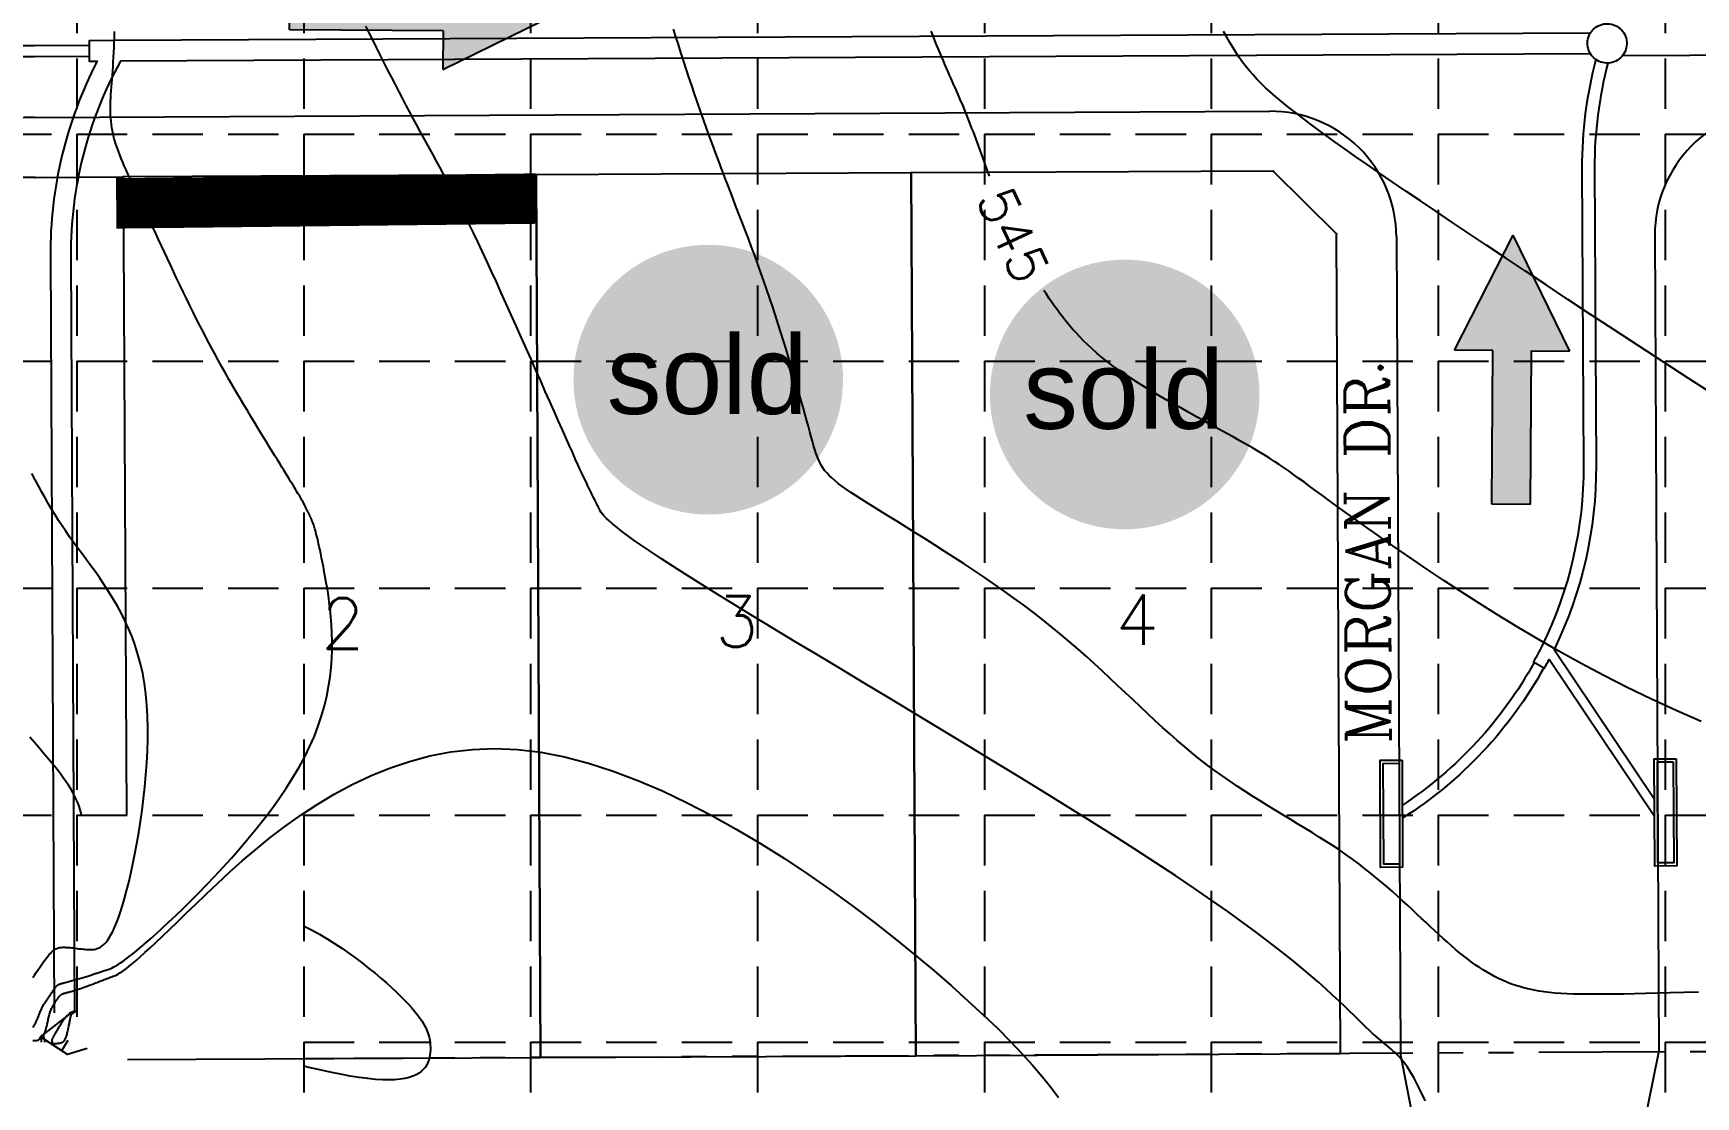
# Model space of a CAD drawing. Header units: inches. Extents: x -2116 to 192, y -2317 to -873.
# Drawn here: x -1724.8 to -1461, y -2035.4 to -1866.8 of the extents above; entities that cross this region are included whole.
import ezdxf
from ezdxf.enums import TextEntityAlignment as Align

# ---------------------------------------------------------------- set-up
doc = ezdxf.new("R2010")
doc.units = ezdxf.units.IN
doc.header["$LTSCALE"] = 40
doc.header["$MEASUREMENT"] = 0
for name, pattern in [('DAM', [0.5, 0.2, -0.1, 0.2]), ('DASH__25', [0.325, 0.25, -0.075]), ('DASHED', [0.75, 0.5, -0.25]), ('DEPRESSION', [0.3001, 0.3, 0.0001]), ('LONG_TWO_SHORT', [1, 0.5, -0.1, 0.1, -0.1, 0.1, -0.1])]:
    doc.linetypes.add(name, pattern=pattern)
for name, color, linetype in [('1-BC', 7, 'Continuous'), ('1-DAM_TEXT', 7, 'DAM'), ('1-LOTS', 7, 'Continuous'), ('1-STM', 7, 'Continuous'), ('1-STM_INLETS', 7, 'Continuous'), ('BASE', 7, 'Continuous'), ('BOUNDARY', 7, 'Continuous'), ('EX-STORM', 7, 'DASH__25'), ('grid', 9, 'Continuous'), ('SILT', 200, 'Continuous'), ('TOPO100_CON', 9, 'Continuous'), ('TOPO100_ICON', 9, 'Continuous')]:
    doc.layers.add(name, color=color, linetype=linetype)
doc.styles.add('PAD_LABEL', font='romanc')
doc.styles.add('ryland', font='ARIAL.TTF', dxfattribs={"height": 25})
doc.styles.add('SEG_LABEL08', font='simplex1')

# ---------------------------------------------------------------- blocks, each defined once
blk = doc.blocks.new('TF')
for p, q in [((0.1612, 0.0201), (0.1612, 0.0601)), ((0.1612, 0.0601), (0.2812, 0.0001)), ((0.0012, -0.0199), (0.0012, 0.0201)), ((0.0012, 0.0201), (0.1612, 0.0201)), ((0.1612, -0.0599), (0.2812, 0.0001)), ((0.1612, -0.0199), (0.0012, -0.0199)), ((0.1612, -0.0199), (0.1612, -0.0599))]:
    blk.add_line(p, q)
for points in [[(0.1612, -0.0599), (0.1612, 0.0601), (0.2812, 0.0001), (0.1612, 0.0601)], [(0.0012, 0.0201), (0.0012, -0.0199), (0.1612, 0.0201), (0.1612, -0.0199)]]:
    blk.add_solid(points)
blk = doc.blocks.new('arrow')
at = {"xscale": 192.0000000000001, "yscale": 192, "zscale": 192, "rotation": 89.54514789520785}
blk.add_blockref('TF', (-0.41, -54), dxfattribs=at)
blk = doc.blocks.new('Sold')
h = blk.add_hatch(color=7)
h.paths.add_polyline_path([(38.78, 18.77, 1), (0.52, 18.77, 1)])
h.paths.add_polyline_path([(2.42, 10.89), (36.59, 10.89), (36.59, 27.86), (2.42, 27.86)], flags=24)
at = {"layer": 'BASE', "color": 7, "style": 'ryland'}
blk.add_text('sold', height=11.127, dxfattribs=at).set_placement((19.5, 13.9), align=Align.CENTER)

msp = doc.modelspace()

# ---------------------------------------------------------------- linework, layer by layer
at = {"layer": '1-BC', "linetype": 'Continuous'}
for p, q in [((-1724.58, -1880.12), (-1528.59, -1879.15, 54165.91)), ((-1508.49, -1899.05, 54197.02), (-1507.85, -2028.55, 54633.82)), ((-1467.49, -1898.85, 54197.02), (-1466.85, -2028.34, 54633.82))]:
    msp.add_line(p, q, dxfattribs=at)
at = {"layer": '1-BC', "linetype": 'Continuous', "flags": 128}
for points in [[(-1475.77, -2072.45), (-1466.85, -2028.34)], [(-1501.17, -2062.87), (-1507.85, -2028.55)]]:
    msp.add_lwpolyline(points, dxfattribs=at)
at = {"layer": '1-BC', "linetype": 'Continuous'}
for centre, radius, start, end in [((-1723.68, -2059.62), 179.5, 90.2853, 106.7816), ((-1528.49, -1899.15), 20, 0.2853, 90.2853), ((-1447.49, -1898.75), 20, 90.2853, 180.2853)]:
    msp.add_arc(centre, radius, start, end, dxfattribs=at)
at = {"layer": '1-LOTS', "linetype": 'Continuous'}
for p, q in [((-1518, -1898.6, 54221.92), (-1528.05, -1888.65)), ((-1710.51, -1889.55), (-1710, -1990.78, 39676)), ((-1710.51, -1889.55), (-1710, -1990.78, 39676)), ((-1644.3, -2029.23, 54713.8), (-1645, -1889.23)), ((-1645, -1889.23), (-1644.3, -2029.23, 54713.8)), ((-1584.77, -2028.93, 54677.12), (-1585.46, -1888.93)), ((-1585.46, -1888.93), (-1584.77, -2028.93, 54677.12)), ((-1517.35, -2028.59, 54748.41), (-1518, -1898.6, 54221.92)), ((-1709.81, -2029.55, 54874.27), (-1644.3, -2029.23, 54713.8)), ((-1644.3, -2029.23, 54713.8), (-1584.77, -2028.93, 54677.12)), ((-1584.77, -2028.93, 54677.12), (-1517.35, -2028.59, 54748.41))]:
    msp.add_line(p, q, dxfattribs=at)
at = {"layer": '1-LOTS', "linetype": 'Continuous', "flags": 128}
for points in [[(-1528.05, -1888.65), (-1585.46, -1888.93)], [(-1724.53, -1889.62), (-1710.51, -1889.55)], [(-1645, -1889.23), (-1710.51, -1889.55)], [(-1585.46, -1888.93), (-1645, -1889.23)]]:
    msp.add_lwpolyline(points, dxfattribs=at)
at = {"layer": '1-LOTS', "linetype": 'Continuous'}
msp.add_arc((-1723.68, -2059.62), 170, 90.2853, 106.7816, dxfattribs=at)
for p in [(-1528.05, -1888.65), (-1724.53, -1889.62), (-1710.51, -1889.55), (-1645, -1889.23), (-1585.46, -1888.93), (-1518, -1898.6, 54221.92)]:
    msp.add_point(p, dxfattribs=at)
at = {"layer": '1-STM', "linetype": 'Continuous', "flags": 128}
for points, elevation in [([(-1477.74, -1866.77), (-1711.91, -1867.94)], 54083.47), ([(-1715.91, -1868.71), (-1724.63, -1868.75)], 54663.68), ([(-1711.91, -1867.94), (-1715.91, -1867.96), (-1715.9, -1871.21), (-1714.64, -1871.2)], 54647.59), ([(-1477.72, -1870.02), (-1710.95, -1871.18)], 54083.47), ([(-1097.03, -1868.5), (-1472.66, -1870.37)], 53837.69), ([(-1715.9, -1870.46), (-1724.63, -1870.5)], 54663.68), ([(-1479.05, -1888.18), (-1478.81, -1935.31)], 54136.54), ([(-1477.05, -1888.17), (-1476.81, -1935.3)], 54136.54), ([(-1722.07, -1902.11), (-1721.47, -2022.14)], 54797), ([(-1718.82, -1902.1), (-1718.22, -2022.12)], 54797), ([(-1483.46, -1964.49), (-1467.55, -1988.23)], 54445.13), ([(-1484.23, -1966.03), (-1467.66, -1990.76)], 54445.13)]:
    msp.add_lwpolyline(points, dxfattribs=dict(at, elevation=elevation))
msp.add_lwpolyline([(-1477.78, -1866.83), (-1477.78, -1866.83, -0.414214), (-1473.51, -1865.67), (-1473.51, -1865.67, -0.414214), (-1472.35, -1869.93), (-1472.35, -1869.93, -0.414214), (-1476.61, -1871.09), (-1476.61, -1871.09, -0.414214), (-1477.78, -1866.83), (-1477.78, -1866.83)], format="xyb", close=True, dxfattribs=at)
for points, elevation in [([(-1724.63, -1868.75), (-1724.63, -1868.75, 0.038892), (-1754.18, -1871.2), (-1754.18, -1871.2)], 54698.65), ([(-1724.63, -1870.5), (-1724.63, -1870.5, 0.038892), (-1753.9, -1872.93), (-1753.9, -1872.93)], 54698.65), ([(-1714.64, -1871.2), (-1714.64, -1871.2, 0.121047), (-1722.07, -1902.11), (-1722.07, -1902.11)], 54647.59), ([(-1710.95, -1871.18), (-1710.95, -1871.18, 0.127905), (-1718.82, -1902.1), (-1718.82, -1902.1)], 54647.59), ([(-1476.85, -1870.95), (-1476.85, -1870.95, 0.066096), (-1479.05, -1888.18), (-1479.05, -1888.18)], 54075.67), ([(-1474.93, -1871.5), (-1474.93, -1871.5, 0.06592), (-1477.05, -1888.17), (-1477.05, -1888.17)], 54075.67), ([(-1478.81, -1935.31), (-1478.81, -1935.31, -0.115993), (-1485.38, -1963.87), (-1485.38, -1963.87)], 54319.01), ([(-1476.81, -1935.3), (-1476.81, -1935.3, -0.114884), (-1483.46, -1964.49), (-1483.46, -1964.49)], 54319.01), ([(-1485.38, -1963.87), (-1485.38, -1963.87, -0.011523), (-1486.74, -1966.48), (-1486.74, -1966.48), (-1484.99, -1967.45), (-1484.99, -1967.45, 0.006089), (-1484.23, -1966.03), (-1484.23, -1966.03)], 54445.13), ([(-1486.63, -1966.54), (-1486.63, -1966.54, -0.12196), (-1507.55, -1989.19), (-1507.55, -1989.19)], 54458.06), ([(-1485.1, -1967.39), (-1485.1, -1967.39, -0.126329), (-1507.53, -1991.26), (-1507.53, -1991.26)], 54458.06)]:
    msp.add_lwpolyline(points, format="xyb", dxfattribs=dict(at, elevation=elevation))
msp.add_lwpolyline([(-1720.26, -2028.11), (-1719.22, -2026.45)], dxfattribs=at)
at = {"layer": '1-STM_INLETS', "linetype": 'Continuous', "flags": 128}
for points in [[(-1507.58, -1982.05), (-1507.5, -1999.05), (-1511, -1999.06), (-1511.08, -1982.06), (-1507.58, -1982.05)], [(-1508.08, -1982.55), (-1508, -1998.55), (-1510.5, -1998.56), (-1510.58, -1982.56), (-1508.08, -1982.55)], [(-1464.08, -1981.83), (-1464, -1998.83), (-1467.5, -1998.85), (-1467.58, -1981.85), (-1464.08, -1981.83)], [(-1464.58, -1982.33), (-1464.5, -1998.33), (-1467, -1998.34), (-1467.08, -1982.34), (-1464.58, -1982.33)]]:
    msp.add_lwpolyline(points, close=True, dxfattribs=at)
at = {"layer": 'BOUNDARY', "linetype": 'LONG_TWO_SHORT', "flags": 128}
msp.add_lwpolyline([(8, -1616.36), (-78.25, -1617.43), (-76.17, -2021.42), (-1681.87, -2029.41)], dxfattribs=at)
at = {"layer": 'EX-STORM', "linetype": 'Continuous', "flags": 128}
for points in [[(-1716.24, -2027.77), (-1719.33, -2028.72), (-1723.64, -2025.91), (-1718.92, -2022.28)], [(-1719.28, -2028.11), (-1719.28, -2028.11)], [(-1718.78, -2028.01), (-1718.78, -2028.01)]]:
    msp.add_lwpolyline(points, dxfattribs=at)
at = {"layer": 'grid', "color": 8, "linetype": 'DASHED', "ltscale": 0.4}
for p, q in [((-1573.87, -910.78), (-1573.87, -2278.78)), ((-1537.87, -910.78), (-1537.87, -2278.78)), ((-1501.87, -910.78), (-1501.87, -2278.78)), ((-1465.87, -910.78), (-1465.87, -2278.78)), ((-1717.87, -1090.78), (-1717.87, -2026.78)), ((-1681.87, -1090.78), (-1681.87, -2278.78)), ((-1645.87, -1090.78), (-1645.87, -2278.78)), ((-1609.87, -1090.78), (-1609.87, -2278.78)), ((-2077.87, -1882.78), (154.13, -1882.78)), ((-2077.87, -1918.78), (154.13, -1918.78)), ((-2077.87, -1954.78), (154.13, -1954.78)), ((-2077.87, -1990.78), (154.13, -1990.78)), ((-1681.87, -2026.78), (154.13, -2026.78))]:
    msp.add_line(p, q, dxfattribs=at)
at = {"layer": 'SILT', "color": 84, "const_width": 8}
msp.add_lwpolyline([(-1645.01, -1892.99), (-1711.62, -1893.75)], dxfattribs=at)
at = {"layer": 'TOPO100_CON', "color": 35, "linetype": 'Continuous'}
for points in [[(-1724.81, -2024.45), (-1724.74, -2024.32), (-1724.66, -2024.19), (-1724.58, -2024.06), (-1724.51, -2023.93), (-1724.44, -2023.8), (-1724.37, -2023.67), (-1724.31, -2023.54), (-1724.25, -2023.42), (-1724.19, -2023.3), (-1724.14, -2023.18), (-1724.09, -2023.06), (-1724.05, -2022.95), (-1724, -2022.84), (-1723.96, -2022.72), (-1723.92, -2022.61), (-1723.88, -2022.5), (-1723.84, -2022.38), (-1723.79, -2022.27), (-1723.75, -2022.15), (-1723.71, -2022.03), (-1723.66, -2021.91), (-1723.61, -2021.79), (-1723.55, -2021.66), (-1723.5, -2021.53), (-1723.43, -2021.4), (-1723.37, -2021.27), (-1723.29, -2021.12), (-1723.21, -2020.98), (-1723.13, -2020.83), (-1723.04, -2020.68), (-1722.94, -2020.52), (-1722.84, -2020.36), (-1722.74, -2020.21), (-1722.64, -2020.05), (-1722.53, -2019.89), (-1722.42, -2019.73), (-1722.32, -2019.57), (-1722.21, -2019.42), (-1722.1, -2019.27), (-1722, -2019.12), (-1721.9, -2018.98), (-1721.8, -2018.84), (-1721.7, -2018.71), (-1721.61, -2018.59), (-1721.52, -2018.47), (-1721.44, -2018.36), (-1721.37, -2018.26), (-1721.3, -2018.17), (-1721.24, -2018.09), (-1721.18, -2018.01), (-1721.13, -2017.95), (-1721.07, -2017.89), (-1721.03, -2017.83), (-1720.98, -2017.78), (-1720.93, -2017.74), (-1720.88, -2017.7), (-1720.84, -2017.67), (-1720.78, -2017.64), (-1720.73, -2017.61), (-1720.67, -2017.58), (-1720.6, -2017.56), (-1720.53, -2017.54), (-1720.46, -2017.51), (-1720.37, -2017.49), (-1720.28, -2017.46), (-1720.17, -2017.43), (-1720.05, -2017.4), (-1719.93, -2017.37), (-1719.79, -2017.33), (-1719.64, -2017.3), (-1719.48, -2017.25), (-1719.32, -2017.21), (-1719.14, -2017.17), (-1718.97, -2017.12), (-1718.78, -2017.07), (-1718.59, -2017.02), (-1718.4, -2016.97), (-1718.2, -2016.92), (-1718.01, -2016.86), (-1717.81, -2016.81), (-1717.61, -2016.75), (-1717.41, -2016.7), (-1717.22, -2016.64), (-1717.03, -2016.59), (-1716.84, -2016.53), (-1716.65, -2016.48), (-1716.47, -2016.42), (-1716.3, -2016.37), (-1716.14, -2016.31), (-1715.97, -2016.26), (-1715.82, -2016.21), (-1715.67, -2016.16), (-1715.52, -2016.11), (-1715.37, -2016.06), (-1715.23, -2016.01), (-1715.08, -2015.96), (-1714.94, -2015.91), (-1714.8, -2015.86), (-1714.66, -2015.81), (-1714.52, -2015.76), (-1714.38, -2015.71), (-1714.23, -2015.67), (-1714.09, -2015.62), (-1713.94, -2015.57), (-1713.78, -2015.52), (-1713.62, -2015.47), (-1713.46, -2015.42), (-1713.29, -2015.37), (-1713.12, -2015.32), (-1712.93, -2015.25), (-1712.72, -2015.18), (-1712.49, -2015.08), (-1712.24, -2014.97), (-1711.97, -2014.83), (-1711.66, -2014.65), (-1711.32, -2014.45), (-1710.94, -2014.2), (-1710.52, -2013.91), (-1710.06, -2013.58), (-1709.55, -2013.19), (-1708.98, -2012.75), (-1708.36, -2012.24), (-1707.68, -2011.68), (-1706.94, -2011.04), (-1706.13, -2010.33), (-1705.25, -2009.54), (-1704.3, -2008.67), (-1703.27, -2007.72), (-1702.18, -2006.68), (-1701.02, -2005.57), (-1699.82, -2004.39), (-1698.57, -2003.14), (-1697.29, -2001.83), (-1695.99, -2000.47), (-1694.67, -1999.05), (-1693.35, -1997.59), (-1692.02, -1996.08), (-1690.71, -1994.54), (-1689.42, -1992.97), (-1688.16, -1991.37), (-1686.93, -1989.75), (-1685.76, -1988.12), (-1684.64, -1986.47), (-1683.58, -1984.81), (-1682.6, -1983.16), (-1681.69, -1981.5), (-1680.88, -1979.86), (-1680.17, -1978.23), (-1679.55, -1976.61), (-1679.02, -1975.01), (-1678.58, -1973.43), (-1678.21, -1971.88), (-1677.92, -1970.35), (-1677.69, -1968.85), (-1677.53, -1967.38), (-1677.42, -1965.94), (-1677.36, -1964.54), (-1677.35, -1963.18), (-1677.38, -1961.85), (-1677.45, -1960.57), (-1677.55, -1959.34), (-1677.67, -1958.15), (-1677.81, -1957.01), (-1677.96, -1955.93), (-1678.12, -1954.9), (-1678.29, -1953.92), (-1678.45, -1953.01), (-1678.6, -1952.16), (-1678.75, -1951.37), (-1678.89, -1950.64), (-1679.03, -1949.96), (-1679.15, -1949.33), (-1679.27, -1948.76), (-1679.39, -1948.23), (-1679.5, -1947.74), (-1679.6, -1947.3), (-1679.69, -1946.9), (-1679.78, -1946.54), (-1679.87, -1946.2), (-1679.95, -1945.91), (-1680.02, -1945.64), (-1680.1, -1945.39), (-1680.16, -1945.18), (-1680.22, -1944.98), (-1680.28, -1944.8), (-1680.34, -1944.64), (-1680.39, -1944.5), (-1680.43, -1944.37), (-1680.48, -1944.24), (-1680.52, -1944.13), (-1680.56, -1944.03), (-1680.59, -1943.93), (-1680.63, -1943.85), (-1680.66, -1943.77), (-1680.69, -1943.7), (-1680.72, -1943.63), (-1680.75, -1943.57), (-1680.77, -1943.51), (-1680.8, -1943.46), (-1680.82, -1943.41), (-1680.85, -1943.36), (-1680.87, -1943.31), (-1680.89, -1943.26), (-1680.92, -1943.22), (-1680.94, -1943.17), (-1680.97, -1943.12), (-1680.99, -1943.07), (-1681.02, -1943.01), (-1681.05, -1942.95), (-1681.08, -1942.89), (-1681.11, -1942.82), (-1681.14, -1942.75), (-1681.18, -1942.68), (-1681.22, -1942.6), (-1681.26, -1942.51), (-1681.3, -1942.42), (-1681.35, -1942.33), (-1681.4, -1942.22), (-1681.46, -1942.12), (-1681.51, -1942), (-1681.58, -1941.88), (-1681.65, -1941.75), (-1681.72, -1941.61), (-1681.8, -1941.47), (-1681.88, -1941.32), (-1681.97, -1941.16), (-1682.06, -1940.99), (-1682.17, -1940.81), (-1682.27, -1940.62), (-1682.39, -1940.42), (-1682.51, -1940.21), (-1682.65, -1939.98), (-1682.79, -1939.74), (-1682.95, -1939.48), (-1683.12, -1939.2), (-1683.3, -1938.9), (-1683.5, -1938.57), (-1683.71, -1938.23), (-1683.94, -1937.85), (-1684.18, -1937.45), (-1684.44, -1937.03), (-1684.72, -1936.57), (-1685.02, -1936.08), (-1685.34, -1935.56), (-1685.68, -1935.01), (-1686.05, -1934.42), (-1686.44, -1933.79), (-1686.85, -1933.12), (-1687.28, -1932.42), (-1687.73, -1931.68), (-1688.21, -1930.91), (-1688.7, -1930.11), (-1689.21, -1929.28), (-1689.73, -1928.42), (-1690.27, -1927.53), (-1690.81, -1926.61), (-1691.37, -1925.68), (-1691.94, -1924.72), (-1692.51, -1923.74), (-1693.09, -1922.74), (-1693.67, -1921.73), (-1694.26, -1920.7), (-1694.85, -1919.65), (-1695.43, -1918.6), (-1696.02, -1917.53), (-1696.6, -1916.46), (-1697.17, -1915.38), (-1697.74, -1914.29), (-1698.3, -1913.2), (-1698.86, -1912.11), (-1699.41, -1911.02), (-1699.95, -1909.93), (-1700.48, -1908.84), (-1701, -1907.76), (-1701.52, -1906.68), (-1702.03, -1905.62), (-1702.53, -1904.56), (-1703.02, -1903.52), (-1703.5, -1902.49), (-1703.97, -1901.48), (-1704.43, -1900.48), (-1704.89, -1899.5), (-1705.33, -1898.55), (-1705.76, -1897.61), (-1706.18, -1896.7), (-1706.6, -1895.82), (-1707, -1894.96), (-1707.39, -1894.13), (-1707.76, -1893.34), (-1708.13, -1892.56), (-1708.49, -1891.82), (-1708.83, -1891.09), (-1709.16, -1890.39), (-1709.47, -1889.72), (-1709.77, -1889.06), (-1710.06, -1888.42), (-1710.34, -1887.8), (-1710.59, -1887.19), (-1710.84, -1886.61), (-1711.07, -1886.03), (-1711.28, -1885.47), (-1711.48, -1884.91), (-1711.66, -1884.37), (-1711.82, -1883.84), (-1711.97, -1883.31), (-1712.09, -1882.79), (-1712.2, -1882.27), (-1712.3, -1881.75), (-1712.37, -1881.24), (-1712.43, -1880.73), (-1712.47, -1880.22), (-1712.5, -1879.7), (-1712.52, -1879.18), (-1712.52, -1878.65), (-1712.52, -1878.12), (-1712.5, -1877.58), (-1712.48, -1877.02), (-1712.45, -1876.46), (-1712.41, -1875.88), (-1712.37, -1875.29), (-1712.32, -1874.68), (-1712.27, -1874.05), (-1712.22, -1873.4), (-1712.17, -1872.74), (-1712.12, -1872.05), (-1712.08, -1871.33), (-1712.03, -1870.6), (-1711.99, -1869.83), (-1711.95, -1869.04), (-1711.92, -1868.22), (-1711.9, -1867.38), (-1711.9, -1866.51)], [(-1503.9, -2036.09), (-1504.28, -2035.27), (-1504.66, -2034.49), (-1505.03, -2033.74), (-1505.4, -2033.04), (-1505.75, -2032.39), (-1506.09, -2031.8), (-1506.42, -2031.26), (-1506.74, -2030.76), (-1507.06, -2030.31), (-1507.38, -2029.9), (-1507.69, -2029.51), (-1508.01, -2029.15), (-1508.33, -2028.82), (-1508.66, -2028.49), (-1508.99, -2028.18), (-1509.34, -2027.87), (-1509.7, -2027.56), (-1510.07, -2027.25), (-1510.47, -2026.92), (-1510.88, -2026.57), (-1511.31, -2026.2), (-1511.77, -2025.81), (-1512.26, -2025.38), (-1512.78, -2024.91), (-1513.32, -2024.4), (-1513.9, -2023.84), (-1514.53, -2023.23), (-1515.2, -2022.56), (-1515.94, -2021.84), (-1516.75, -2021.06), (-1517.63, -2020.21), (-1518.61, -2019.3), (-1519.68, -2018.33), (-1520.86, -2017.28), (-1522.15, -2016.16), (-1523.57, -2014.97), (-1525.13, -2013.69), (-1526.83, -2012.34), (-1528.68, -2010.91), (-1530.69, -2009.39), (-1532.87, -2007.78), (-1535.23, -2006.08), (-1537.78, -2004.29), (-1540.53, -2002.4), (-1543.49, -2000.41), (-1546.66, -1998.33), (-1550.02, -1996.15), (-1553.55, -1993.9), (-1557.22, -1991.59), (-1561.02, -1989.22), (-1564.91, -1986.81), (-1568.88, -1984.38), (-1572.9, -1981.93), (-1576.95, -1979.47), (-1581, -1977.02), (-1585.03, -1974.59), (-1589.01, -1972.19), (-1592.93, -1969.84), (-1596.75, -1967.54), (-1600.46, -1965.31), (-1604.03, -1963.16), (-1607.43, -1961.11), (-1610.65, -1959.15), (-1613.66, -1957.32), (-1616.44, -1955.61), (-1618.96, -1954.04), (-1621.24, -1952.61), (-1623.29, -1951.3), (-1625.11, -1950.11), (-1626.74, -1949.03), (-1628.16, -1948.06), (-1629.41, -1947.2), (-1630.49, -1946.42), (-1631.42, -1945.73), (-1632.2, -1945.12), (-1632.86, -1944.59), (-1633.4, -1944.12), (-1633.84, -1943.71), (-1634.19, -1943.35), (-1634.46, -1943.04), (-1634.67, -1942.77), (-1634.82, -1942.53), (-1634.94, -1942.31), (-1635.04, -1942.12), (-1635.12, -1941.93), (-1635.2, -1941.75), (-1635.29, -1941.57), (-1635.38, -1941.39), (-1635.47, -1941.2), (-1635.58, -1940.98), (-1635.7, -1940.75), (-1635.83, -1940.49), (-1635.98, -1940.2), (-1636.14, -1939.86), (-1636.33, -1939.49), (-1636.53, -1939.06), (-1636.77, -1938.58), (-1637.02, -1938.04), (-1637.31, -1937.43), (-1637.63, -1936.76), (-1637.98, -1936), (-1638.36, -1935.16), (-1638.78, -1934.24), (-1639.24, -1933.22), (-1639.74, -1932.11), (-1640.29, -1930.89), (-1640.87, -1929.58), (-1641.49, -1928.18), (-1642.15, -1926.7), (-1642.83, -1925.16), (-1643.54, -1923.56), (-1644.27, -1921.9), (-1645.02, -1920.21), (-1645.78, -1918.48), (-1646.56, -1916.73), (-1647.35, -1914.96), (-1648.14, -1913.19), (-1648.94, -1911.42), (-1649.73, -1909.66), (-1650.52, -1907.92), (-1651.3, -1906.21), (-1652.06, -1904.54), (-1652.81, -1902.92), (-1653.55, -1901.35), (-1654.26, -1899.85), (-1654.94, -1898.42), (-1655.61, -1897.06), (-1656.25, -1895.77), (-1656.86, -1894.53), (-1657.47, -1893.34), (-1658.05, -1892.2), (-1658.62, -1891.11), (-1659.18, -1890.05), (-1659.73, -1889.02), (-1660.27, -1888.01), (-1660.8, -1887.03), (-1661.33, -1886.06), (-1661.85, -1885.11), (-1662.37, -1884.15), (-1662.9, -1883.2), (-1663.42, -1882.24), (-1663.95, -1881.26), (-1664.49, -1880.27), (-1665.04, -1879.26), (-1665.59, -1878.22), (-1666.16, -1877.15), (-1666.74, -1876.05), (-1667.32, -1874.92), (-1667.91, -1873.78), (-1668.5, -1872.62), (-1669.09, -1871.45), (-1669.69, -1870.28), (-1670.27, -1869.11), (-1670.85, -1867.94), (-1671.42, -1866.79), (-1671.99, -1865.65)], [(-1460.57, -2018.85), (-1462.87, -2018.91), (-1465.03, -2018.96), (-1467.06, -2019.02), (-1468.96, -2019.06), (-1470.74, -2019.1), (-1472.4, -2019.14), (-1473.96, -2019.16), (-1475.42, -2019.18), (-1476.78, -2019.19), (-1478.06, -2019.19), (-1479.25, -2019.17), (-1480.37, -2019.15), (-1481.42, -2019.11), (-1482.41, -2019.05), (-1483.34, -2018.99), (-1484.22, -2018.9), (-1485.06, -2018.8), (-1485.86, -2018.68), (-1486.63, -2018.54), (-1487.38, -2018.39), (-1488.11, -2018.21), (-1488.82, -2018.01), (-1489.52, -2017.8), (-1490.21, -2017.56), (-1490.88, -2017.3), (-1491.54, -2017.02), (-1492.2, -2016.72), (-1492.84, -2016.4), (-1493.48, -2016.06), (-1494.11, -2015.7), (-1494.74, -2015.31), (-1495.36, -2014.91), (-1495.99, -2014.49), (-1496.61, -2014.04), (-1497.23, -2013.58), (-1497.86, -2013.09), (-1498.49, -2012.59), (-1499.12, -2012.06), (-1499.76, -2011.51), (-1500.41, -2010.94), (-1501.06, -2010.35), (-1501.73, -2009.74), (-1502.4, -2009.12), (-1503.09, -2008.47), (-1503.79, -2007.81), (-1504.51, -2007.14), (-1505.23, -2006.46), (-1505.98, -2005.76), (-1506.74, -2005.05), (-1507.52, -2004.34), (-1508.31, -2003.62), (-1509.13, -2002.89), (-1509.96, -2002.16), (-1510.82, -2001.43), (-1511.7, -2000.7), (-1512.6, -1999.97), (-1513.53, -1999.23), (-1514.48, -1998.51), (-1515.46, -1997.78), (-1516.46, -1997.07), (-1517.49, -1996.35), (-1518.55, -1995.65), (-1519.63, -1994.95), (-1520.74, -1994.25), (-1521.86, -1993.55), (-1523.01, -1992.85), (-1524.16, -1992.14), (-1525.34, -1991.43), (-1526.52, -1990.71), (-1527.72, -1989.99), (-1528.92, -1989.25), (-1530.13, -1988.5), (-1531.34, -1987.74), (-1532.56, -1986.96), (-1533.77, -1986.16), (-1534.99, -1985.34), (-1536.2, -1984.5), (-1537.41, -1983.64), (-1538.6, -1982.75), (-1539.79, -1981.83), (-1540.97, -1980.89), (-1542.14, -1979.91), (-1543.3, -1978.92), (-1544.46, -1977.9), (-1545.61, -1976.85), (-1546.77, -1975.79), (-1547.93, -1974.71), (-1549.1, -1973.61), (-1550.28, -1972.5), (-1551.47, -1971.37), (-1552.68, -1970.24), (-1553.9, -1969.09), (-1555.14, -1967.94), (-1556.4, -1966.78), (-1557.69, -1965.61), (-1559.01, -1964.45), (-1560.35, -1963.28), (-1561.73, -1962.11), (-1563.15, -1960.95), (-1564.6, -1959.79), (-1566.09, -1958.63), (-1567.61, -1957.49), (-1569.17, -1956.36), (-1570.74, -1955.23), (-1572.32, -1954.13), (-1573.92, -1953.04), (-1575.51, -1951.97), (-1577.1, -1950.92), (-1578.68, -1949.89), (-1580.24, -1948.89), (-1581.77, -1947.91), (-1583.27, -1946.97), (-1584.73, -1946.06), (-1586.15, -1945.18), (-1587.51, -1944.33), (-1588.81, -1943.52), (-1590.05, -1942.76), (-1591.22, -1942.03), (-1592.31, -1941.35), (-1593.31, -1940.72), (-1594.22, -1940.13), (-1595.05, -1939.58), (-1595.8, -1939.07), (-1596.47, -1938.6), (-1597.07, -1938.15), (-1597.6, -1937.72), (-1598.08, -1937.3), (-1598.5, -1936.9), (-1598.88, -1936.49), (-1599.21, -1936.09), (-1599.5, -1935.68), (-1599.76, -1935.26), (-1600, -1934.82), (-1600.21, -1934.35), (-1600.41, -1933.86), (-1600.6, -1933.33), (-1600.78, -1932.76), (-1600.96, -1932.14), (-1601.15, -1931.47), (-1601.35, -1930.75), (-1601.57, -1929.97), (-1601.8, -1929.12), (-1602.05, -1928.22), (-1602.31, -1927.27), (-1602.59, -1926.27), (-1602.89, -1925.22), (-1603.2, -1924.13), (-1603.52, -1922.99), (-1603.86, -1921.83), (-1604.21, -1920.62), (-1604.57, -1919.39), (-1604.95, -1918.13), (-1605.34, -1916.85), (-1605.74, -1915.54), (-1606.15, -1914.22), (-1606.57, -1912.89), (-1607.01, -1911.54), (-1607.45, -1910.19), (-1607.91, -1908.83), (-1608.37, -1907.47), (-1608.85, -1906.11), (-1609.33, -1904.75), (-1609.82, -1903.4), (-1610.31, -1902.04), (-1610.82, -1900.69), (-1611.32, -1899.34), (-1611.84, -1897.99), (-1612.35, -1896.64), (-1612.87, -1895.29), (-1613.39, -1893.94), (-1613.9, -1892.59), (-1614.42, -1891.24), (-1614.94, -1889.89), (-1615.46, -1888.55), (-1615.97, -1887.2), (-1616.48, -1885.85), (-1616.98, -1884.5), (-1617.48, -1883.15), (-1617.97, -1881.8), (-1618.45, -1880.45), (-1618.93, -1879.1), (-1619.39, -1877.74), (-1619.85, -1876.4), (-1620.3, -1875.06), (-1620.74, -1873.73), (-1621.17, -1872.41), (-1621.59, -1871.11), (-1622.01, -1869.82), (-1622.41, -1868.56), (-1622.8, -1867.32), (-1623.18, -1866.1)], [(-1458.1, -1924.1), (-1462.18, -1921.48), (-1466.19, -1918.88), (-1470.12, -1916.31), (-1473.96, -1913.8), (-1477.68, -1911.35), (-1481.28, -1908.97), (-1484.73, -1906.68), (-1488.03, -1904.5), (-1491.17, -1902.41), (-1494.16, -1900.42), (-1497, -1898.52), (-1499.7, -1896.72), (-1502.26, -1895), (-1504.68, -1893.37), (-1506.98, -1891.81), (-1509.15, -1890.34), (-1511.19, -1888.94), (-1513.12, -1887.61), (-1514.93, -1886.35), (-1516.63, -1885.15), (-1518.22, -1884.02), (-1519.72, -1882.95), (-1521.11, -1881.93), (-1522.41, -1880.97), (-1523.62, -1880.05), (-1524.74, -1879.19), (-1525.79, -1878.36), (-1526.75, -1877.58), (-1527.64, -1876.83), (-1528.47, -1876.11), (-1529.24, -1875.41), (-1529.95, -1874.73), (-1530.62, -1874.05), (-1531.24, -1873.38), (-1531.82, -1872.71), (-1532.38, -1872.03), (-1532.91, -1871.33), (-1533.42, -1870.61), (-1533.92, -1869.86), (-1534.42, -1869.08), (-1534.91, -1868.26), (-1535.41, -1867.39), (-1535.92, -1866.47)], [(-1724.86, -2016.54), (-1724.58, -2016.13), (-1724.31, -2015.73), (-1724.05, -2015.35), (-1723.81, -2014.99), (-1723.57, -2014.65), (-1723.35, -2014.33), (-1723.14, -2014.03), (-1722.94, -2013.76), (-1722.75, -2013.51), (-1722.57, -2013.28), (-1722.4, -2013.07), (-1722.23, -2012.88), (-1722.07, -2012.71), (-1721.92, -2012.55), (-1721.77, -2012.41), (-1721.63, -2012.29), (-1721.48, -2012.18), (-1721.34, -2012.08), (-1721.2, -2012), (-1721.05, -2011.93), (-1720.91, -2011.87), (-1720.76, -2011.83), (-1720.6, -2011.79), (-1720.44, -2011.76), (-1720.28, -2011.74), (-1720.11, -2011.73), (-1719.93, -2011.73), (-1719.74, -2011.73), (-1719.55, -2011.74), (-1719.35, -2011.75), (-1719.15, -2011.76), (-1718.94, -2011.78), (-1718.73, -2011.81), (-1718.51, -2011.83), (-1718.29, -2011.86), (-1718.06, -2011.89), (-1717.83, -2011.92), (-1717.59, -2011.95), (-1717.36, -2011.97), (-1717.12, -2012), (-1716.88, -2012.02), (-1716.63, -2012.05), (-1716.38, -2012.06), (-1716.14, -2012.08), (-1715.89, -2012.09), (-1715.64, -2012.09), (-1715.38, -2012.08), (-1715.13, -2012.06), (-1714.88, -2012.01), (-1714.62, -2011.94), (-1714.36, -2011.84), (-1714.1, -2011.7), (-1713.83, -2011.51), (-1713.57, -2011.28), (-1713.29, -2010.99), (-1713.02, -2010.65), (-1712.74, -2010.24), (-1712.45, -2009.76), (-1712.16, -2009.21), (-1711.87, -2008.57), (-1711.57, -2007.85), (-1711.26, -2007.04), (-1710.95, -2006.13), (-1710.63, -2005.12), (-1710.31, -2004), (-1709.98, -2002.77), (-1709.64, -2001.44), (-1709.31, -2000.01), (-1708.97, -1998.5), (-1708.65, -1996.91), (-1708.34, -1995.25), (-1708.04, -1993.53), (-1707.76, -1991.77), (-1707.5, -1989.96), (-1707.27, -1988.12), (-1707.07, -1986.26), (-1706.9, -1984.38), (-1706.76, -1982.5), (-1706.67, -1980.62), (-1706.62, -1978.75), (-1706.61, -1976.91), (-1706.66, -1975.09), (-1706.76, -1973.32), (-1706.92, -1971.59), (-1707.14, -1969.92), (-1707.42, -1968.32), (-1707.77, -1966.77), (-1708.17, -1965.29), (-1708.62, -1963.87), (-1709.11, -1962.5), (-1709.65, -1961.19), (-1710.23, -1959.92), (-1710.84, -1958.7), (-1711.48, -1957.52), (-1712.14, -1956.39), (-1712.82, -1955.29), (-1713.51, -1954.23), (-1714.21, -1953.2), (-1714.92, -1952.19), (-1715.63, -1951.22), (-1716.33, -1950.27), (-1717.02, -1949.34), (-1717.7, -1948.42), (-1718.37, -1947.53), (-1719.01, -1946.64), (-1719.62, -1945.76), (-1720.21, -1944.89), (-1720.78, -1944.02), (-1721.33, -1943.15), (-1721.86, -1942.26), (-1722.39, -1941.37), (-1722.91, -1940.46), (-1723.43, -1939.53), (-1723.95, -1938.57), (-1724.47, -1937.59), (-1725, -1936.57)], [(-1722.92, -2026.78), (-1722.92, -2026.76), (-1722.93, -2026.68), (-1722.94, -2026.6), (-1722.94, -2026.53), (-1722.95, -2026.46), (-1722.97, -2026.4), (-1722.98, -2026.34), (-1722.99, -2026.29), (-1723, -2026.24), (-1723.02, -2026.2), (-1723.03, -2026.16), (-1723.04, -2026.12), (-1723.05, -2026.09), (-1723.07, -2026.05), (-1723.08, -2026.02), (-1723.09, -2025.99), (-1723.1, -2025.96), (-1723.11, -2025.94), (-1723.11, -2025.91), (-1723.12, -2025.88), (-1723.12, -2025.85), (-1723.12, -2025.82), (-1723.12, -2025.79), (-1723.12, -2025.76), (-1723.11, -2025.73), (-1723.1, -2025.69), (-1723.09, -2025.65), (-1723.08, -2025.61), (-1723.06, -2025.56), (-1723.04, -2025.51), (-1723.02, -2025.46), (-1723, -2025.41), (-1722.98, -2025.35), (-1722.96, -2025.29), (-1722.93, -2025.22), (-1722.91, -2025.16), (-1722.88, -2025.08), (-1722.85, -2025.01), (-1722.82, -2024.92), (-1722.8, -2024.84), (-1722.77, -2024.75), (-1722.74, -2024.65), (-1722.71, -2024.55), (-1722.68, -2024.45), (-1722.66, -2024.34), (-1722.63, -2024.23), (-1722.6, -2024.11), (-1722.58, -2023.98), (-1722.55, -2023.86), (-1722.52, -2023.73), (-1722.49, -2023.59), (-1722.47, -2023.46), (-1722.44, -2023.32), (-1722.4, -2023.18), (-1722.37, -2023.04), (-1722.34, -2022.9), (-1722.3, -2022.75), (-1722.26, -2022.61), (-1722.22, -2022.46), (-1722.18, -2022.32), (-1722.13, -2022.17), (-1722.08, -2022.03), (-1722.03, -2021.88), (-1721.98, -2021.74), (-1721.92, -2021.6), (-1721.86, -2021.46), (-1721.8, -2021.33), (-1721.73, -2021.2), (-1721.66, -2021.06), (-1721.59, -2020.94), (-1721.52, -2020.81), (-1721.45, -2020.69), (-1721.38, -2020.57), (-1721.31, -2020.46), (-1721.23, -2020.35), (-1721.16, -2020.24), (-1721.09, -2020.14), (-1721.02, -2020.04), (-1720.96, -2019.95), (-1720.89, -2019.86), (-1720.83, -2019.78), (-1720.77, -2019.7), (-1720.71, -2019.63), (-1720.66, -2019.56), (-1720.61, -2019.5), (-1720.57, -2019.45), (-1720.52, -2019.4), (-1720.48, -2019.35), (-1720.44, -2019.31), (-1720.41, -2019.27), (-1720.37, -2019.24), (-1720.33, -2019.21), (-1720.29, -2019.19), (-1720.26, -2019.16), (-1720.21, -2019.14), (-1720.17, -2019.12), (-1720.13, -2019.1), (-1720.08, -2019.08), (-1720.02, -2019.06), (-1719.96, -2019.04), (-1719.9, -2019.03), (-1719.83, -2019.01), (-1719.75, -2018.99), (-1719.67, -2018.96), (-1719.58, -2018.94), (-1719.48, -2018.91), (-1719.38, -2018.89), (-1719.27, -2018.86), (-1719.15, -2018.83), (-1719.02, -2018.79), (-1718.89, -2018.76), (-1718.75, -2018.72), (-1718.61, -2018.68), (-1718.46, -2018.63), (-1718.3, -2018.59), (-1718.14, -2018.54), (-1717.97, -2018.49), (-1717.79, -2018.43), (-1717.61, -2018.37), (-1717.43, -2018.31), (-1717.24, -2018.25), (-1717.04, -2018.19), (-1716.84, -2018.12), (-1716.64, -2018.05), (-1716.43, -2017.97), (-1716.22, -2017.89), (-1716, -2017.81), (-1715.78, -2017.73), (-1715.56, -2017.65), (-1715.33, -2017.56), (-1715.11, -2017.47), (-1714.88, -2017.38), (-1714.66, -2017.3), (-1714.43, -2017.21), (-1714.21, -2017.12), (-1713.98, -2017.03), (-1713.76, -2016.95), (-1713.54, -2016.86), (-1713.32, -2016.78), (-1713.11, -2016.7), (-1712.9, -2016.62), (-1712.7, -2016.54), (-1712.5, -2016.47), (-1712.3, -2016.4), (-1712.11, -2016.33), (-1711.92, -2016.26), (-1711.73, -2016.18), (-1711.52, -2016.08), (-1711.28, -2015.96), (-1711.02, -2015.8), (-1710.72, -2015.61), (-1710.38, -2015.37), (-1709.99, -2015.08), (-1709.55, -2014.73), (-1709.04, -2014.31), (-1708.46, -2013.81), (-1707.81, -2013.24), (-1707.07, -2012.57), (-1706.24, -2011.82), (-1705.32, -2010.95), (-1704.28, -2009.98), (-1703.14, -2008.9), (-1701.88, -2007.69), (-1700.5, -2006.34), (-1698.98, -2004.87), (-1697.33, -2003.28), (-1695.56, -2001.6), (-1693.66, -1999.84), (-1691.64, -1998.04), (-1689.49, -1996.21), (-1687.23, -1994.38), (-1684.85, -1992.56), (-1682.35, -1990.79), (-1679.75, -1989.08), (-1677.03, -1987.45), (-1674.2, -1985.93), (-1671.27, -1984.55), (-1668.24, -1983.31), (-1665.1, -1982.25), (-1661.86, -1981.39), (-1658.53, -1980.74), (-1655.1, -1980.34), (-1651.58, -1980.2), (-1647.96, -1980.35), (-1644.27, -1980.8), (-1640.49, -1981.54), (-1636.66, -1982.54), (-1632.78, -1983.79), (-1628.87, -1985.26), (-1624.95, -1986.94), (-1621.02, -1988.81), (-1617.11, -1990.83), (-1613.23, -1993), (-1609.38, -1995.28), (-1605.6, -1997.67), (-1601.88, -2000.14), (-1598.25, -2002.66), (-1594.72, -2005.22), (-1591.31, -2007.8), (-1588.02, -2010.37), (-1584.88, -2012.92), (-1581.9, -2015.42), (-1579.09, -2017.85), (-1576.47, -2020.2), (-1574.04, -2022.44), (-1571.81, -2024.57), (-1569.77, -2026.61), (-1567.9, -2028.56), (-1566.21, -2030.42), (-1564.69, -2032.2), (-1563.32, -2033.91), (-1562.1, -2035.56)], [(-1681.87, -2008.33), (-1681.77, -2008.37), (-1680.55, -2009), (-1679.35, -2009.67), (-1678.16, -2010.38), (-1676.98, -2011.13), (-1675.83, -2011.89), (-1674.7, -2012.67), (-1673.61, -2013.47), (-1672.55, -2014.27), (-1671.53, -2015.07), (-1670.55, -2015.86), (-1669.63, -2016.63), (-1668.75, -2017.39), (-1667.94, -2018.12), (-1667.19, -2018.81), (-1666.5, -2019.47), (-1665.86, -2020.11), (-1665.28, -2020.71), (-1664.76, -2021.29), (-1664.28, -2021.84), (-1663.86, -2022.37), (-1663.48, -2022.88), (-1663.15, -2023.37), (-1662.86, -2023.85), (-1662.61, -2024.3), (-1662.39, -2024.75), (-1662.22, -2025.18), (-1662.07, -2025.6), (-1661.96, -2026.01), (-1661.87, -2026.42), (-1661.81, -2026.82), (-1661.78, -2027.22), (-1661.76, -2027.62), (-1661.77, -2028.02), (-1661.8, -2028.43), (-1661.84, -2028.83), (-1661.91, -2029.23), (-1662.02, -2029.62), (-1662.16, -2030), (-1662.34, -2030.37), (-1662.57, -2030.73), (-1662.84, -2031.07), (-1663.17, -2031.38), (-1663.56, -2031.67), (-1664.01, -2031.94), (-1664.53, -2032.17), (-1665.13, -2032.37), (-1665.8, -2032.53), (-1666.55, -2032.65), (-1667.4, -2032.73), (-1668.33, -2032.77), (-1669.36, -2032.75), (-1670.49, -2032.68), (-1671.72, -2032.56), (-1673.07, -2032.38), (-1674.51, -2032.15), (-1676.04, -2031.87), (-1677.65, -2031.55), (-1679.32, -2031.19), (-1681.06, -2030.8), (-1681.87, -2030.61)], [(-1723.47, -2026.78), (-1723.47, -2026.73), (-1723.48, -2026.63), (-1723.48, -2026.54), (-1723.49, -2026.45), (-1723.49, -2026.37), (-1723.5, -2026.3), (-1723.51, -2026.24), (-1723.51, -2026.18), (-1723.52, -2026.13), (-1723.53, -2026.09), (-1723.54, -2026.05), (-1723.55, -2026.02), (-1723.56, -2026), (-1723.57, -2025.98), (-1723.58, -2025.97), (-1723.59, -2025.96), (-1723.61, -2025.95), (-1723.62, -2025.96), (-1723.63, -2025.96), (-1723.64, -2025.97), (-1723.65, -2025.98), (-1723.66, -2026), (-1723.68, -2026.02), (-1723.69, -2026.04), (-1723.7, -2026.06), (-1723.71, -2026.09), (-1723.72, -2026.11), (-1723.73, -2026.14), (-1723.75, -2026.17), (-1723.76, -2026.2), (-1723.78, -2026.24), (-1723.8, -2026.27), (-1723.82, -2026.3), (-1723.85, -2026.33), (-1723.87, -2026.36), (-1723.9, -2026.39), (-1723.94, -2026.42), (-1723.97, -2026.45), (-1724.02, -2026.48), (-1724.06, -2026.5), (-1724.11, -2026.52), (-1724.17, -2026.54), (-1724.23, -2026.56), (-1724.29, -2026.57), (-1724.36, -2026.58), (-1724.43, -2026.59), (-1724.51, -2026.59), (-1724.59, -2026.59), (-1724.67, -2026.58), (-1724.75, -2026.57), (-1724.83, -2026.55)]]:
    msp.add_lwpolyline(points, dxfattribs=at)
at = {"layer": 'TOPO100_ICON', "color": 35, "linetype": 'Continuous', "flags": 128}
for points in [[(-1573.04, -1889.45), (-1573.25, -1888.86), (-1573.47, -1888.26), (-1573.68, -1887.67), (-1573.9, -1887.08), (-1574.11, -1886.48), (-1574.33, -1885.89), (-1574.54, -1885.31), (-1574.76, -1884.72), (-1574.97, -1884.14), (-1575.19, -1883.56), (-1575.4, -1882.99), (-1575.62, -1882.41), (-1575.84, -1881.85), (-1576.05, -1881.29), (-1576.27, -1880.73), (-1576.49, -1880.18), (-1576.71, -1879.63), (-1576.92, -1879.1), (-1577.14, -1878.56), (-1577.36, -1878.04), (-1577.58, -1877.52), (-1577.8, -1877.01), (-1578.02, -1876.5), (-1578.24, -1875.99), (-1578.47, -1875.49), (-1578.7, -1874.98), (-1578.93, -1874.46), (-1579.16, -1873.94), (-1579.39, -1873.41), (-1579.63, -1872.87), (-1579.88, -1872.31), (-1580.13, -1871.74), (-1580.38, -1871.16), (-1580.64, -1870.55), (-1580.9, -1869.93), (-1581.17, -1869.28), (-1581.44, -1868.61), (-1581.72, -1867.91), (-1582.01, -1867.18), (-1582.31, -1866.42)], [(-1460.12, -1975.94), (-1464.12, -1974.19), (-1468.04, -1972.39), (-1471.86, -1970.53), (-1475.58, -1968.63), (-1479.19, -1966.7), (-1482.7, -1964.77), (-1486.08, -1962.83), (-1489.34, -1960.9), (-1492.46, -1958.99), (-1495.45, -1957.12), (-1498.29, -1955.3), (-1500.97, -1953.54), (-1503.5, -1951.85), (-1505.87, -1950.25), (-1508.06, -1948.75), (-1510.08, -1947.35), (-1511.94, -1946.05), (-1513.64, -1944.86), (-1515.2, -1943.75), (-1516.62, -1942.73), (-1517.93, -1941.78), (-1519.13, -1940.91), (-1520.24, -1940.1), (-1521.26, -1939.35), (-1522.21, -1938.65), (-1523.1, -1937.99), (-1523.95, -1937.38), (-1524.75, -1936.8), (-1525.53, -1936.24), (-1526.3, -1935.71), (-1527.07, -1935.18), (-1527.85, -1934.67), (-1528.65, -1934.15), (-1529.49, -1933.63), (-1530.37, -1933.1), (-1531.3, -1932.54), (-1532.29, -1931.97), (-1533.33, -1931.39), (-1534.4, -1930.78), (-1535.51, -1930.17), (-1536.65, -1929.54), (-1537.82, -1928.9), (-1539, -1928.25), (-1540.2, -1927.59), (-1541.41, -1926.93), (-1542.61, -1926.25), (-1543.82, -1925.57), (-1545.01, -1924.89), (-1546.19, -1924.21), (-1547.35, -1923.52), (-1548.48, -1922.84), (-1549.59, -1922.15), (-1550.65, -1921.47), (-1551.67, -1920.79), (-1552.65, -1920.12), (-1553.57, -1919.45), (-1554.44, -1918.79), (-1555.26, -1918.14), (-1556.04, -1917.49), (-1556.77, -1916.84), (-1557.46, -1916.2), (-1558.12, -1915.56), (-1558.74, -1914.93), (-1559.33, -1914.3), (-1559.89, -1913.68), (-1560.42, -1913.06), (-1560.93, -1912.44), (-1561.41, -1911.82), (-1561.88, -1911.21), (-1562.33, -1910.6), (-1562.77, -1909.99), (-1563.2, -1909.38), (-1563.62, -1908.77), (-1564.03, -1908.16), (-1564.44, -1907.56)]]:
    msp.add_lwpolyline(points, dxfattribs=at)
at = {"layer": 'TOPO100_ICON', "color": 35, "linetype": 'Continuous'}
msp.add_lwpolyline([(-1717.11, -1990.78), (-1717.18, -1990.46), (-1717.33, -1989.91), (-1717.51, -1989.36), (-1717.71, -1988.81), (-1717.95, -1988.27), (-1718.22, -1987.72), (-1718.51, -1987.17), (-1718.84, -1986.61), (-1719.2, -1986.04), (-1719.59, -1985.45), (-1720.01, -1984.86), (-1720.47, -1984.24), (-1720.96, -1983.61), (-1721.48, -1982.95), (-1722.03, -1982.27), (-1722.62, -1981.56), (-1723.24, -1980.83), (-1723.9, -1980.06), (-1724.59, -1979.26), (-1725.32, -1978.42)], dxfattribs=at)
at = {"layer": 'TOPO100_ICON', "color": 35, "linetype": 'DEPRESSION', "flags": 128}
msp.add_lwpolyline([(-1720.85, -2027), (-1720.91, -2027.01), (-1720.96, -2027.01), (-1721.01, -2027.02), (-1721.06, -2027.03), (-1721.11, -2027.03), (-1721.15, -2027.04), (-1721.2, -2027.04), (-1721.24, -2027.05), (-1721.28, -2027.06), (-1721.32, -2027.06), (-1721.36, -2027.06), (-1721.39, -2027.06), (-1721.43, -2027.07), (-1721.46, -2027.07), (-1721.49, -2027.06), (-1721.52, -2027.06), (-1721.55, -2027.06), (-1721.57, -2027.05), (-1721.6, -2027.04), (-1721.62, -2027.03), (-1721.64, -2027.01), (-1721.65, -2027), (-1721.67, -2026.98), (-1721.68, -2026.96), (-1721.7, -2026.94), (-1721.71, -2026.92), (-1721.71, -2026.89), (-1721.72, -2026.87), (-1721.73, -2026.84), (-1721.73, -2026.82), (-1721.74, -2026.79), (-1721.74, -2026.76), (-1721.75, -2026.74), (-1721.75, -2026.71), (-1721.75, -2026.68), (-1721.75, -2026.66), (-1721.76, -2026.63), (-1721.76, -2026.61), (-1721.76, -2026.59), (-1721.76, -2026.57), (-1721.77, -2026.55), (-1721.77, -2026.53), (-1721.77, -2026.51), (-1721.77, -2026.5), (-1721.77, -2026.48), (-1721.77, -2026.46), (-1721.77, -2026.44), (-1721.77, -2026.42), (-1721.77, -2026.39), (-1721.76, -2026.37), (-1721.75, -2026.33), (-1721.74, -2026.3), (-1721.72, -2026.26), (-1721.7, -2026.21), (-1721.68, -2026.16), (-1721.65, -2026.11), (-1721.62, -2026.04), (-1721.58, -2025.97), (-1721.54, -2025.89), (-1721.5, -2025.81), (-1721.45, -2025.71), (-1721.39, -2025.61), (-1721.33, -2025.5), (-1721.27, -2025.38), (-1721.2, -2025.26), (-1721.12, -2025.13), (-1721.05, -2025), (-1720.97, -2024.87), (-1720.89, -2024.73), (-1720.81, -2024.59), (-1720.73, -2024.45), (-1720.65, -2024.32), (-1720.56, -2024.18), (-1720.48, -2024.04), (-1720.4, -2023.91), (-1720.32, -2023.78), (-1720.23, -2023.66), (-1720.16, -2023.54), (-1720.08, -2023.42), (-1720.01, -2023.32), (-1719.94, -2023.22), (-1719.87, -2023.12), (-1719.8, -2023.04), (-1719.74, -2022.96), (-1719.68, -2022.89), (-1719.63, -2022.82), (-1719.57, -2022.76), (-1719.52, -2022.7), (-1719.47, -2022.65), (-1719.43, -2022.6), (-1719.39, -2022.56), (-1719.35, -2022.52), (-1719.31, -2022.49), (-1719.27, -2022.45), (-1719.24, -2022.43), (-1719.21, -2022.4), (-1719.18, -2022.38), (-1719.16, -2022.36), (-1719.13, -2022.34), (-1719.11, -2022.32), (-1719.09, -2022.3), (-1719.07, -2022.28), (-1719.06, -2022.27), (-1719.04, -2022.26), (-1719.03, -2022.24), (-1719.02, -2022.23), (-1719.01, -2022.22), (-1719, -2022.21), (-1719, -2022.2), (-1718.99, -2022.19), (-1718.98, -2022.18), (-1718.98, -2022.17), (-1718.98, -2022.16), (-1718.97, -2022.16), (-1718.97, -2022.15), (-1718.97, -2022.14), (-1718.96, -2022.14), (-1718.96, -2022.13), (-1718.96, -2022.13), (-1718.95, -2022.12), (-1718.95, -2022.12), (-1718.95, -2022.11), (-1718.94, -2022.11), (-1718.94, -2022.11), (-1718.93, -2022.1), (-1718.93, -2022.1), (-1718.92, -2022.1), (-1718.92, -2022.09), (-1718.91, -2022.09), (-1718.91, -2022.09), (-1718.9, -2022.08), (-1718.89, -2022.08), (-1718.89, -2022.08), (-1718.88, -2022.08), (-1718.87, -2022.08), (-1718.87, -2022.07), (-1718.86, -2022.07), (-1718.86, -2022.07), (-1718.85, -2022.07), (-1718.84, -2022.07), (-1718.84, -2022.06), (-1718.83, -2022.06), (-1718.82, -2022.06), (-1718.82, -2022.06), (-1718.81, -2022.06), (-1718.8, -2022.05), (-1718.79, -2022.05), (-1718.79, -2022.05), (-1718.78, -2022.04), (-1718.76, -2022.04), (-1718.75, -2022.04), (-1718.74, -2022.03), (-1718.72, -2022.03), (-1718.71, -2022.02), (-1718.69, -2022.01), (-1718.67, -2022.01), (-1718.65, -2022), (-1718.63, -2021.99), (-1718.6, -2021.98), (-1718.57, -2021.97), (-1718.55, -2021.96), (-1718.51, -2021.94), (-1718.48, -2021.93), (-1718.45, -2021.92), (-1718.41, -2021.9), (-1718.38, -2021.89), (-1718.34, -2021.87), (-1718.3, -2021.86), (-1718.27, -2021.85), (-1718.24, -2021.84), (-1718.2, -2021.83), (-1718.17, -2021.82), (-1718.14, -2021.81), (-1718.12, -2021.8), (-1718.09, -2021.8), (-1718.07, -2021.79), (-1718.06, -2021.79), (-1718.05, -2021.8), (-1718.04, -2021.8), (-1718.03, -2021.81), (-1718.03, -2021.82), (-1718.04, -2021.83), (-1718.05, -2021.85), (-1718.07, -2021.87), (-1718.08, -2021.89), (-1718.1, -2021.91), (-1718.13, -2021.93), (-1718.16, -2021.96), (-1718.18, -2021.98), (-1718.22, -2022.01), (-1718.25, -2022.04), (-1718.28, -2022.07), (-1718.32, -2022.09), (-1718.35, -2022.12), (-1718.39, -2022.15), (-1718.42, -2022.17), (-1718.46, -2022.2), (-1718.49, -2022.22), (-1718.52, -2022.24), (-1718.55, -2022.26), (-1718.58, -2022.28), (-1718.61, -2022.3), (-1718.63, -2022.31), (-1718.66, -2022.33), (-1718.68, -2022.34), (-1718.7, -2022.36), (-1718.72, -2022.38), (-1718.74, -2022.4), (-1718.76, -2022.43), (-1718.78, -2022.46), (-1718.8, -2022.49), (-1718.81, -2022.53), (-1718.83, -2022.58), (-1718.85, -2022.63), (-1718.87, -2022.69), (-1718.89, -2022.76), (-1718.91, -2022.84), (-1718.93, -2022.92), (-1718.95, -2023.02), (-1718.97, -2023.13), (-1719, -2023.25), (-1719.02, -2023.38), (-1719.05, -2023.52), (-1719.08, -2023.67), (-1719.1, -2023.82), (-1719.14, -2023.98), (-1719.17, -2024.15), (-1719.2, -2024.32), (-1719.24, -2024.49), (-1719.27, -2024.66), (-1719.31, -2024.84), (-1719.35, -2025.01), (-1719.39, -2025.18), (-1719.43, -2025.34), (-1719.47, -2025.51), (-1719.52, -2025.66), (-1719.56, -2025.81), (-1719.61, -2025.95), (-1719.66, -2026.08), (-1719.71, -2026.2), (-1719.76, -2026.31), (-1719.82, -2026.41), (-1719.87, -2026.5), (-1719.93, -2026.58), (-1719.98, -2026.65), (-1720.04, -2026.71), (-1720.1, -2026.76), (-1720.16, -2026.81), (-1720.22, -2026.85), (-1720.28, -2026.88), (-1720.34, -2026.91), (-1720.39, -2026.93), (-1720.45, -2026.95), (-1720.51, -2026.96), (-1720.57, -2026.97), (-1720.63, -2026.98), (-1720.69, -2026.99), (-1720.74, -2026.99), (-1720.8, -2027), (-1720.85, -2027)], close=True, dxfattribs=at)

# ---------------------------------------------------------------- block references
at = {"color": 200, "xscale": 0.7939678875263707, "yscale": 0.793967887526378, "zscale": 0.793967887526378, "rotation": 269.9742219458432}
msp.add_blockref('arrow', (-1641.43, -1863.51), dxfattribs=at)
at = {"color": 200}
for name, p, xscale, yscale, zscale in [('arrow', (-1489.99, -1898.8), 0.793967887526378, 0.793967887526378, 0.793967887526378), ('Sold', (-1639.65, -1942.69), 1.117884993374901, 1.117884993374901, 1.117884993374901), ('Sold', (-1573.57, -1945.04), 1.117884993374901, 1.117884993374901, 1.117884993374901)]:
    msp.add_blockref(name, p, dxfattribs=dict(at, xscale=xscale, yscale=yscale, zscale=zscale))

# ---------------------------------------------------------------- texts
at = {"layer": '1-DAM_TEXT', "linetype": 'Continuous', "style": 'PAD_LABEL'}
msp.add_text('MORGAN DR.', height=7, rotation=90.2483, dxfattribs=at).set_placement((-1509.57, -1949.05), align=Align.CENTER)
at = {"layer": '1-DAM_TEXT', "linetype": 'Continuous', "style": 'SEG_LABEL08'}
for s, p in [('2', (-1675.67, -1960.38)), ('3', (-1613.15, -1960.07)), ('4', (-1549.67, -1959.76))]:
    msp.add_text(s, height=8, dxfattribs=at).set_placement(p, align=Align.MIDDLE_CENTER)
at = {"layer": 'TOPO100_ICON', "color": 35, "linetype": 'Continuous', "style": 'SEG_LABEL08'}
msp.add_text('545', height=6, rotation=294.6509, dxfattribs=at).set_placement((-1569.32, -1898.77, 54500), align=Align.MIDDLE_CENTER)

doc.saveas('drawing.dxf')
